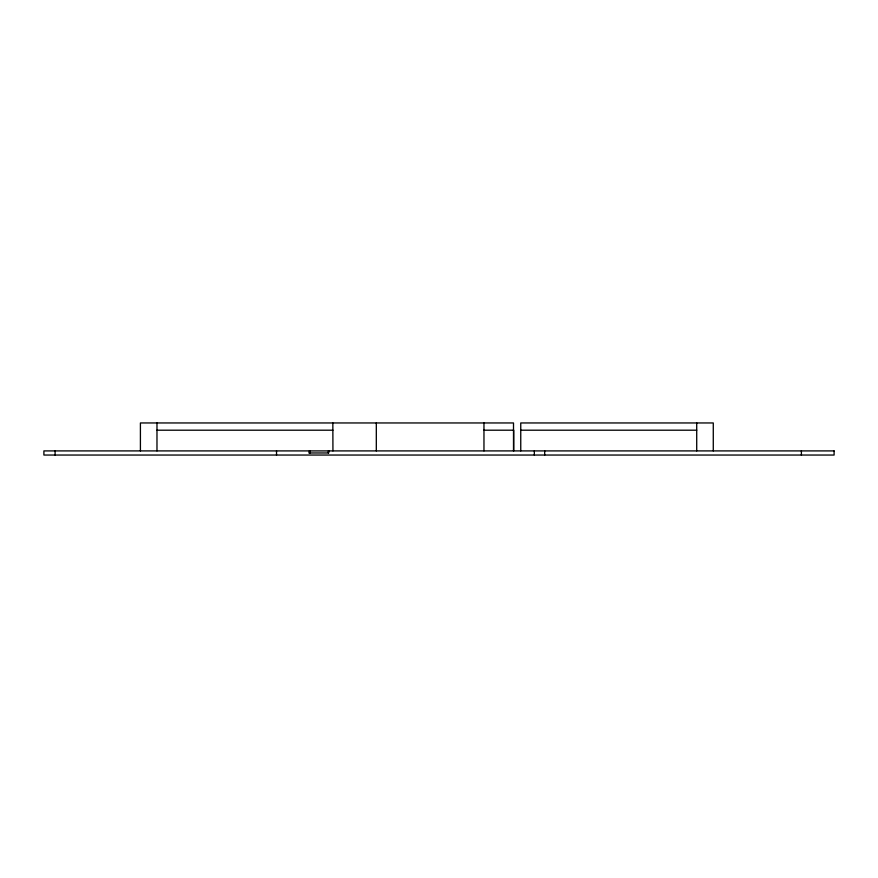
<?xml version="1.0" encoding="UTF-8"?>
<svg xmlns="http://www.w3.org/2000/svg" width="878" height="878" viewBox="0 0 878 878"><rect width="100%" height="100%" fill="white"/><g stroke="black" fill="none" stroke-linecap="round" stroke-linejoin="round"><path stroke-width="1.32" d="M156.975 430.198L332.938 430.198M483.789 430.198L513.718 430.198L513.718 450.908M520.753 430.198L696.715 430.198M308.946 452.971L328.712 452.971M801.394 450.908L801.394 455.045M713.276 450.908L713.276 422.955L520.753 422.955L520.753 450.908M696.715 422.955L696.715 450.908M544.689 450.908L544.689 455.045M534.34 450.908L534.34 455.045M513.509 450.908L513.509 422.955L140.414 422.955L140.414 450.908M483.965 422.955L483.965 450.908M376.311 422.955L376.311 450.908M332.839 422.955L332.938 450.908M329.063 450.908L329.063 451.94M328.372 450.908L328.372 452.971M310.154 450.908L310.154 452.971M309.33 450.908L309.33 452.971M276.526 450.908L276.526 455.045M156.975 422.955L156.975 450.908M55.094 450.908L55.094 455.045M834.1 450.908L43.9 450.908L43.9 455.045L834.1 455.045L834.1 450.908"/></g></svg>
